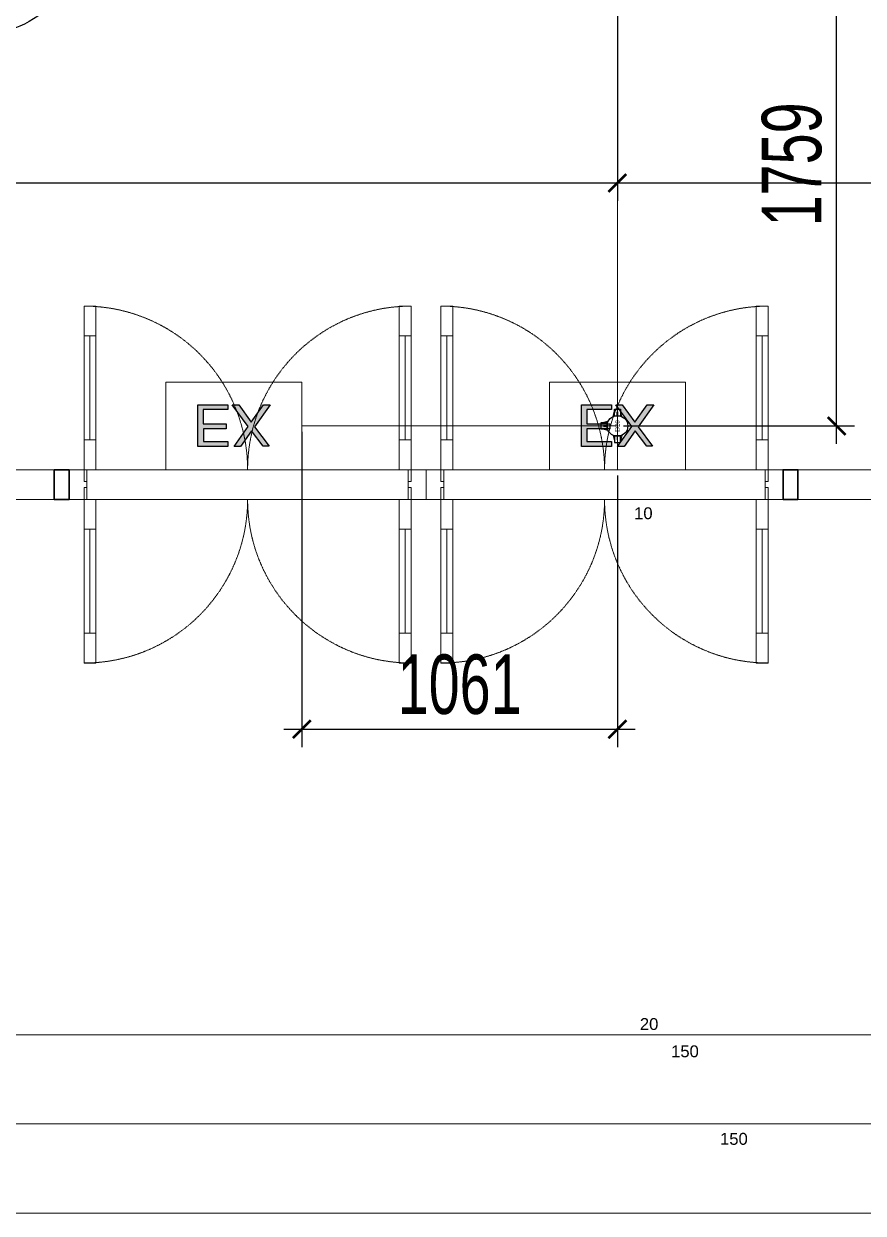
# Model space of a CAD drawing. Header units: millimetres. Extents: x -343543 to 400519, y -115663 to 104219.
# Drawn here: x -162686 to -159864, y -2500 to 1499 of the extents above; entities that cross this region are included whole.
import ezdxf
from ezdxf.xclip import XClip

# ---------------------------------------------------------------- set-up
doc = ezdxf.new("R2010")
doc.units = ezdxf.units.MM
doc.header["$XCLIPFRAME"] = 0
doc.linetypes.add('XREF MAT BANG TUONG XAY$0$01.Xref _MB T1$0$HIDDEN', pattern=[9.525, 6.35, -3.175])
doc.linetypes.add('XREF MAT BANG TUONG XAY$0$CENTER', pattern=[50.8, 31.75, -6.35, 6.35, -6.35])
doc.layers.get('0').update_dxf_attribs({"color": 231, "lineweight": 0})
doc.layers.get('DefPoints').update_dxf_attribs({"color": 191})
for name, color, linetype, lineweight in [('A-SYMBOLS', 10, 'Continuous', 13), ('E-EX', 3, 'Continuous', 25), ('kata_dim', 231, 'Continuous', 0), ('SME-E-COND-LTG', 51, 'Continuous', 18), ('TEXT DIEN', 3, 'Continuous', 18), ('XREF MAT BANG TUONG XAY$0$01.Xref _MB T1$0$A-DOOR', 8, 'Continuous', 9), ('XREF MAT BANG TUONG XAY$0$01.Xref _MB T1$0$A-FNSH', 8, 'Continuous', 9), ('XREF MAT BANG TUONG XAY$0$01.Xref _MB T1$0$A-HIDD-LO', 8, 'XREF MAT BANG TUONG XAY$0$01.Xref _MB T1$0$HIDDEN', 9), ('XREF MAT BANG TUONG XAY$0$01.Xref _MB T1$0$A-WALL', 8, 'Continuous', 35), ('XREF MAT BANG TUONG XAY$0$A-GRID', 8, 'XREF MAT BANG TUONG XAY$0$CENTER', 15)]:
    doc.layers.add(name, color=color, linetype=linetype, lineweight=lineweight)
doc.layers.add('XREF MAT BANG TUONG XAY$0$A-PATT', color=8, linetype='Continuous')
doc.layers.add('ống ghen', color=6, linetype='Continuous')
doc.styles.add('ROMANS1', font='vntimeh.shx', dxfattribs={"width": 0.8, "bigfont": 'bigfont.shx'})
doc.styles.add('SM-DIMTEXT', font='SME.shx', dxfattribs={"width": 0.7})
doc.styles.add('XREF MAT BANG TUONG XAY$0$01.Xref _MB T1$0$Standard', font='arial.ttf')
doc.dimstyles.new('SDIM-100', dxfattribs={"dimscale": 100, "dimtxt": 2, "dimasz": 0.6, "dimexe": 0.6, "dimexo": 0.2, "dimgap": 0.5, "dimtad": 1, "dimdec": 0, "dimzin": 12, "dimtxsty": 'SM-DIMTEXT', "dimblk": 'ARCHTICK', "dimblk1": 'ARCHTICK', "dimblk2": 'ARCHTICK', "dimcen": 0.12, "dimdle": 0.6, "dimclrd": 7, "dimclre": 8, "dimadec": 0, "dimazin": 3, "dimtfac": 2, "dimtix": 1, "dimtmove": 1, "dimatfit": 3, "dimfxl": 1, "dimtzin": 0, "dimarcsym": 1})

# ---------------------------------------------------------------- blocks, each defined once
blk = doc.blocks.new('*U108')
at = {"color": 8}
for p, q in [((-450, 1110), (-450, 1150)), ((-100, 1130), (-450, 1130)), ((-100, 1110), (-100, 1150)), ((-450, 90), (-450, 50)), ((-100, 90), (-100, 50)), ((-100, 70), (-450, 70))]:
    blk.add_line(p, q, dxfattribs=at)
for points in [[(100, 1200), (100, 1140), (40, 1140), (40, 1150), (0, 1150), (0, 1200)], [(0, 1150), (0, 1110), (-550, 1110), (-550, 1150)], [(0, 50), (0, 90), (-550, 90), (-550, 50)], [(100, 0), (100, 60), (40, 60), (40, 50), (0, 50), (0, 0)]]:
    blk.add_lwpolyline(points, close=True, dxfattribs=at)
at = {"layer": 'XREF MAT BANG TUONG XAY$0$01.Xref _MB T1$0$A-HIDD-LO', "color": 8, "ltscale": 0.3}
for centre, start, end in [((0, 1150), 180, 270), ((0, 50), 90, 180)]:
    blk.add_arc(centre, 550, start, end, dxfattribs=at)
blk = doc.blocks.new('XREF MAT BANG TUONG XAY$0$00.xref_IKIGAI_Truc')
at = {"layer": 'XREF MAT BANG TUONG XAY$0$A-GRID', "color": 8, "ltscale": 20}
blk.add_lwpolyline([(-2907.5, 0), (42750, 0)], dxfattribs=at)
blk = doc.blocks.new('XREF MAT BANG TUONG XAY$0$xref_IKIGAI_Cot')
at = {"layer": 'XREF MAT BANG TUONG XAY$0$A-GRID', "color": 8, "ltscale": 20}
blk.add_lwpolyline([(-2907.5, 0), (42750, 0)], dxfattribs=at)
blk = doc.blocks.new('01.Xref _MB T1')
at = {"color": 8}
blk.add_lwpolyline([(39999.98286, 2999.99997), (40000.00012, 19400), (-0.00011, 19399.99891), (0.00011, 2999.99997), (8394.99073, 2999.9999), (8394.99073, -99.99996), (31605.0109, -99.99952), (31605.0109, 3000.00035)], close=True, dxfattribs=at)
at = {"layer": 'XREF MAT BANG TUONG XAY$0$01.Xref _MB T1$0$A-DOOR', "color": 8, "transparency": 33554687}
for points in [[(8294.99073, 1349.99999), (8294.99073, -99.99989), (19999.99989, -100)], [(8394.99073, 1349.99999), (8394.99073, 0.00011), (19999.99989, 0)], [(31605.0109, 1299.99999), (31604.99214, 0.00042), (19999.99989, 0)], [(31704.99214, 1299.99999), (31704.99214, -99.99958), (19999.99989, -100)], [(19949.99989, 0), (19909.99989, 0)], [(20049.99989, 0), (20089.99989, 0)], [(19949.99989, -100), (19909.99989, -100)], [(20049.99989, -100), (20089.99989, -100)]]:
    blk.add_lwpolyline(points, dxfattribs=at)
at = {"layer": 'XREF MAT BANG TUONG XAY$0$01.Xref _MB T1$0$A-FNSH', "color": 8}
for points in [[(16399.99989, -100.00001), (16399.99989, -2500.00001), (23599.99989, -2500.00001), (23599.99989, -100.00001)], [(16699.99989, -100.00001), (16699.99989, -2200.00001), (23299.99989, -2200.00001), (23299.99989, -100.00001)], [(16999.99989, -100.00001), (16999.99989, -1900.00001), (22999.99989, -1900.00001), (22999.99989, -100.00001)]]:
    blk.add_lwpolyline(points, dxfattribs=at)
at = {"layer": 'XREF MAT BANG TUONG XAY$0$01.Xref _MB T1$0$A-WALL', "color": 8}
for points in [[(18749.99989, -100.00001), (18749.99989, -0.00001), (18799.99989, -0.00001), (18799.99989, -100.00001)], [(21249.99989, -100.00001), (21249.99989, -0.00001), (21199.99989, -0.00001), (21199.99989, -100.00001)]]:
    blk.add_lwpolyline(points, close=True, dxfattribs=at)
at = {"layer": 'XREF MAT BANG TUONG XAY$0$A-PATT', "color": 8}
blk.add_lwpolyline([(18814.13903, 1690.28546, -0.2177159174), (18633.99179, 1490.84365, -0.0827459411), (18269.47742, 1414.92062, -0.0217946559), (17671.15311, 1400.46683, 0.0094435102), (17056.00387, 1401.25773, 0.082639146), (16102.71191, 1248.63274, 0.1888341321), (15497.2539, 748.06419, 0.1351736833)], format="xyb", dxfattribs=at)
at = {"color": 8}
blk.add_blockref('XREF MAT BANG TUONG XAY$0$00.xref_IKIGAI_Truc', (0.00011, 0), dxfattribs=at)
ref = blk.add_blockref('XREF MAT BANG TUONG XAY$0$xref_IKIGAI_Cot', (-0.00927, -0.00001), dxfattribs=at)
XClip(ref).set_block_clipping_path([(-1610.3425959283, -2225.6693134198), (41829.1295208634, 21555.8819575264)])
at = {"layer": 'XREF MAT BANG TUONG XAY$0$01.Xref _MB T1$0$A-DOOR', "color": 8, "transparency": 33554687, "xscale": -1, "rotation": 90.00000220199402}
for p in [(19999.99989, -0.00001), (21199.99989, -0.00001)]:
    blk.add_blockref('*U108', p, dxfattribs=at)
at = {"layer": 'XREF MAT BANG TUONG XAY$0$01.Xref _MB T1$0$A-DOOR', "color": 8, "transparency": 33554687, "rotation": 89.99999779800599}
for p in [(19999.99989, -100.00001), (21199.99989, -100.00001)]:
    blk.add_blockref('*U108', p, dxfattribs=at)
at = {"layer": 'DefPoints', "color": 8, "char_height": 40, "attachment_point": 1, "style": 'XREF MAT BANG TUONG XAY$0$01.Xref _MB T1$0$Standard'}
for s, insert in [('10', (20699.35511, -126.46199)), ('20', (20718.69184, -1843.92444)), ('150', (20823.67908, -1935.57502)), ('150', (20988.21173, -2229.93835))]:
    blk.add_mtext_dynamic_manual_height_columns(s, width=31782.1754955, gutter_width=200, heights=[0], dxfattribs=dict(at, insert=insert))
blk = doc.blocks.new('KH VIDIFI NHA XE_dwg_KH VIDIFI NHA XE_dwg_INNO_E_ĐÈN_EXIT THOÁT HIỂM1 - ELC_EmergencyExit-1904534-MẶT BẰNG ĐÈN EXIT_ SỰ CỐ TẦNG HẦM-2156726-DANH MỤC KÝ HIỆU SỬ DỤNG TRONG BẢN VẼ-2855094-KÍ HIỆU BẢN VẼ')
h = blk.add_hatch(color=256)
h.paths.add_polyline_path([(-75.1, 122.5), (-0.9, 122.5), (-0.9, 110.4), (-61.5, 110.4), (-61.5, 78.8), (-4.8, 78.8), (-4.8, 66.9), (-61.6, 66.9), (-61.6, 31.8), (-0.9, 31.8), (-0.9, 19.8), (-75.1, 19.8)], flags=0)
h.paths.add_polyline_path([(30.4, 122.5), (57.3, 84.1), (86.1, 122.3), (100.8, 122.3), (65.1, 73.9), (103.8, 19.8), (87, 19.8), (56.8, 63), (25.9, 19.8), (9.6, 19.8), (49.3, 73.4), (14.3, 122.5)], flags=0)
at = {"lineweight": 15, "flags": 128}
blk.add_lwpolyline([(181.7, 180.1), (181.7, -35.9), (-154.3, -35.9), (-154.3, 180.1)], close=True, dxfattribs=at)
at = {"flags": 128}
for points in [[(-0.9, 122.5), (-75.1, 122.5), (-75.1, 19.8), (-0.9, 19.8), (-0.9, 31.8), (-61.6, 31.8), (-61.6, 66.9), (-4.8, 66.9), (-4.8, 78.8), (-61.5, 78.8), (-61.5, 110.4), (-0.9, 110.4)], [(30.4, 122.5), (14.3, 122.5), (49.3, 73.4), (9.6, 19.8), (25.9, 19.8), (56.8, 63), (87, 19.8), (103.8, 19.8), (65.1, 73.9), (100.8, 122.3), (86.1, 122.3), (57.3, 84.1)]]:
    blk.add_lwpolyline(points, close=True, dxfattribs=at)
blk = doc.blocks.new('c3-20')
at = {"layer": 'ống ghen', "ltscale": 30}
for points in [[(5338959.8, -3869072.3), (5338964.6, -3869054)], [(5338989.3, -3869072.3), (5338984.6, -3869054)], [(5338942.8, -3869089.3), (5338924.6, -3869094)], [(5338942.8, -3869118.8), (5338924.6, -3869114)], [(5339006.3, -3869089.3), (5339024.6, -3869094)], [(5339006.3, -3869118.8), (5339024.6, -3869114)]]:
    blk.add_lwpolyline(points, dxfattribs=at)
for points in [[(5338984.6, -3869070.5), (5338984.6, -3869048), (5338964.6, -3869048), (5338964.6, -3869070.5)], [(5338975.1, -3869069), (5338975.1, -3869057), (5338974, -3869057), (5338974, -3869069)], [(5338941, -3869094), (5338918.6, -3869094), (5338918.6, -3869114), (5338941, -3869114)], [(5338939.6, -3869103.5), (5338927.5, -3869103.5), (5338927.5, -3869104.6), (5338939.6, -3869104.6)], [(5339008.1, -3869094), (5339030.6, -3869094), (5339030.6, -3869114), (5339008.1, -3869114)], [(5339009.6, -3869103.5), (5339021.6, -3869103.5), (5339021.6, -3869104.6), (5339009.6, -3869104.6)]]:
    blk.add_lwpolyline(points, close=True, dxfattribs=at)
blk.add_circle((5338974.6, -3869104), 35, dxfattribs=at)
at = {"layer": 'TEXT DIEN', "ltscale": 30, "style": 'ROMANS1'}
blk.add_text('D20', height=15, dxfattribs=at).set_placement((5338954.5, -3869111.3))
blk = doc.blocks.new('_ArchTick')
at = {"color": 0, "linetype": 'ByBlock', "const_width": 0.15}
blk.add_lwpolyline([(-0.5, -0.5), (0.5, 0.5)], dxfattribs=at)
blk = doc.blocks.new('*D412')
at = {"layer": 'DefPoints', "color": 0, "linetype": 'Continuous', "ltscale": 1000, "transparency": 16777216}
for p in [(-165188.1, 2079.6), (-160689.9, 1658.4), (-160689.9, 964)]:
    blk.add_point(p, dxfattribs=at)
at = {"layer": 'kata_dim', "color": 8, "linetype": 'Continuous', "lineweight": -2, "ltscale": 1000, "transparency": 16777216}
for p, q in [((-165188.1, 2059.6), (-165188.1, 904)), ((-160689.9, 1638.4), (-160689.9, 904))]:
    blk.add_line(p, q, dxfattribs=at)
at = {"layer": 'kata_dim', "color": 7, "linetype": 'Continuous', "lineweight": -2, "ltscale": 1000, "transparency": 16777216}
blk.add_line((-165248.1, 964), (-160629.9, 964), dxfattribs=at)
at = {"layer": 'kata_dim', "color": 7, "linetype": 'Continuous', "lineweight": -2, "ltscale": 1000, "transparency": 16777216, "xscale": 60, "yscale": 60, "zscale": 60, "rotation": 180}
blk.add_blockref('_ArchTick', (-165188.1, 964), dxfattribs=at)
at = {"layer": 'kata_dim', "color": 7, "linetype": 'Continuous', "lineweight": -2, "ltscale": 1000, "transparency": 16777216, "xscale": 60, "yscale": 60, "zscale": 60}
blk.add_blockref('_ArchTick', (-160689.9, 964), dxfattribs=at)
at = {"layer": 'kata_dim', "color": 0, "linetype": 'Continuous', "ltscale": 1000, "transparency": 16777216, "insert": (-162939, 1114), "char_height": 200, "attachment_point": 5, "style": 'SM-DIMTEXT'}
blk.add_mtext('4498', dxfattribs=at)
blk = doc.blocks.new('*D413')
at = {"layer": 'DefPoints', "color": 0, "linetype": 'Continuous', "ltscale": 1000, "transparency": 16777216}
for p in [(-157471.7, 2118.1), (-160689.9, 1658.4), (-157471.7, 964)]:
    blk.add_point(p, dxfattribs=at)
at = {"layer": 'kata_dim', "color": 8, "linetype": 'Continuous', "lineweight": -2, "ltscale": 1000, "transparency": 16777216}
for p, q in [((-157471.7, 2098.1), (-157471.7, 904)), ((-160689.9, 1638.4), (-160689.9, 904))]:
    blk.add_line(p, q, dxfattribs=at)
at = {"layer": 'kata_dim', "color": 7, "linetype": 'Continuous', "lineweight": -2, "ltscale": 1000, "transparency": 16777216}
blk.add_line((-160749.9, 964), (-157411.7, 964), dxfattribs=at)
at = {"layer": 'kata_dim', "color": 7, "linetype": 'Continuous', "lineweight": -2, "ltscale": 1000, "transparency": 16777216, "xscale": 60, "yscale": 60, "zscale": 60, "rotation": 180}
blk.add_blockref('_ArchTick', (-160689.9, 964), dxfattribs=at)
at = {"layer": 'kata_dim', "color": 7, "linetype": 'Continuous', "lineweight": -2, "ltscale": 1000, "transparency": 16777216, "xscale": 60, "yscale": 60, "zscale": 60}
blk.add_blockref('_ArchTick', (-157471.7, 964), dxfattribs=at)
at = {"layer": 'kata_dim', "color": 0, "linetype": 'Continuous', "ltscale": 1000, "transparency": 16777216, "insert": (-159080.8, 1114), "char_height": 200, "attachment_point": 5, "style": 'SM-DIMTEXT'}
blk.add_mtext('3218', dxfattribs=at)
blk = doc.blocks.new('*D415')
at = {"layer": 'DefPoints', "color": 0, "linetype": 'Continuous', "ltscale": 1000, "transparency": 16777216}
for p in [(-161750.8, 147), (-160689.9, 0), (-160689.9, -872.7)]:
    blk.add_point(p, dxfattribs=at)
at = {"layer": 'kata_dim', "color": 8, "linetype": 'Continuous', "lineweight": -2, "ltscale": 1000, "transparency": 16777216}
for p, q in [((-161750.8, 127), (-161750.8, -932.7)), ((-160689.9, -20), (-160689.9, -932.7))]:
    blk.add_line(p, q, dxfattribs=at)
at = {"layer": 'kata_dim', "color": 7, "linetype": 'Continuous', "lineweight": -2, "ltscale": 1000, "transparency": 16777216}
blk.add_line((-161810.8, -872.7), (-160629.9, -872.7), dxfattribs=at)
at = {"layer": 'kata_dim', "color": 7, "linetype": 'Continuous', "lineweight": -2, "ltscale": 1000, "transparency": 16777216, "xscale": 60, "yscale": 60, "zscale": 60, "rotation": 180}
blk.add_blockref('_ArchTick', (-161750.8, -872.7), dxfattribs=at)
at = {"layer": 'kata_dim', "color": 7, "linetype": 'Continuous', "lineweight": -2, "ltscale": 1000, "transparency": 16777216, "xscale": 60, "yscale": 60, "zscale": 60}
blk.add_blockref('_ArchTick', (-160689.9, -872.7), dxfattribs=at)
at = {"layer": 'kata_dim', "color": 0, "linetype": 'Continuous', "ltscale": 1000, "transparency": 16777216, "insert": (-161220.3, -722.7), "char_height": 200, "attachment_point": 5, "style": 'SM-DIMTEXT'}
blk.add_mtext('1061', dxfattribs=at)
blk = doc.blocks.new('*D416')
at = {"layer": 'DefPoints', "color": 0, "linetype": 'Continuous', "ltscale": 1000, "transparency": 16777216}
for p in [(-160472, 1906.1), (-159953, 1906.1), (-160689.9, 147)]:
    blk.add_point(p, dxfattribs=at)
at = {"layer": 'kata_dim', "color": 7, "linetype": 'Continuous', "lineweight": -2, "ltscale": 1000, "transparency": 16777216}
blk.add_line((-159953, 87), (-159953, 1966.1), dxfattribs=at)
at = {"layer": 'kata_dim', "color": 8, "linetype": 'Continuous', "lineweight": -2, "ltscale": 1000, "transparency": 16777216}
for p, q in [((-160452, 1906.1), (-159893, 1906.1)), ((-160669.9, 147), (-159893, 147))]:
    blk.add_line(p, q, dxfattribs=at)
at = {"layer": 'kata_dim', "color": 7, "linetype": 'Continuous', "lineweight": -2, "ltscale": 1000, "transparency": 16777216, "xscale": 60, "yscale": 60, "zscale": 60}
for p, rotation in [((-159953, 1906.1), 90), ((-159953, 147), 270)]:
    blk.add_blockref('_ArchTick', p, dxfattribs=dict(at, rotation=rotation))
at = {"layer": 'kata_dim', "color": 0, "linetype": 'Continuous', "ltscale": 1000, "transparency": 16777216, "insert": (-160103, 1026.5), "char_height": 200, "attachment_point": 5, "rotation": 90, "style": 'SM-DIMTEXT'}
blk.add_mtext('1759', dxfattribs=at)

msp = doc.modelspace()

# ---------------------------------------------------------------- block references
at = {"layer": 'A-SYMBOLS'}
msp.add_blockref('01.Xref _MB T1', (-181333.1, 0), dxfattribs=at)

# ---------------------------------------------------------------- next in the draw order: linework, layer by layer
at = {"layer": 'SME-E-COND-LTG', "color": 1, "linetype": 'Continuous', "ltscale": 1000}
for p, q in [((-160689.9, 0), (-160689.9, 1906.1)), ((-161750.8, 147), (-160689.9, 147))]:
    msp.add_line(p, q, dxfattribs=at)

# ---------------------------------------------------------------- next in the draw order: block references
at = {"layer": 'E-EX', "extrusion": (0, 0, -1), "xscale": 1.36125, "yscale": 1.36125, "zscale": 1.36125, "rotation": 180}
for p in [(161998.2, 245.1), (160708.6, 245.1)]:
    msp.add_blockref('KH VIDIFI NHA XE_dwg_KH VIDIFI NHA XE_dwg_INNO_E_ĐÈN_EXIT THOÁT HIỂM1 - ELC_EmergencyExit-1904534-MẶT BẰNG ĐÈN EXIT_ SỰ CỐ TẦNG HẦM-2156726-DANH MỤC KÝ HIỆU SỬ DỤNG TRONG BẢN VẼ-2855094-KÍ HIỆU BẢN VẼ', p, dxfattribs=at)
at = {"layer": 'TEXT DIEN', "ltscale": 30, "rotation": 90}
msp.add_blockref('c3-20', (-4029793.9, -5338827.6), dxfattribs=at)

# ---------------------------------------------------------------- next in the draw order: dimensions: what is measured, and where the dimension line sits
at = {"layer": 'kata_dim', "linetype": 'Continuous', "ltscale": 1000}
for base, p1, p2, picture, middle in [((-157471.7, 964), (-160689.9, 1658.4), (-157471.7, 2118.1), '*D413', (-159080.8, 1114)), ((-160689.9, 964), (-165188.1, 2079.6), (-160689.9, 1658.4), '*D412', (-162939, 1114)), ((-160689.9, -872.7), (-161750.8, 147), (-160689.9, 0), '*D415', (-161220.3, -722.7))]:
    dim = msp.add_linear_dim(base=base, p1=p1, p2=p2, dimstyle='SDIM-100', dxfattribs=at)
    dim.commit()
    dim.dimension.update_dxf_attribs({"geometry": picture, "text_midpoint": middle})
dim = msp.add_linear_dim(base=(-159953, 1906.1), p1=(-160689.9, 147), p2=(-160472, 1906.1), angle=90, dimstyle='SDIM-100', dxfattribs=at)
dim.commit()
dim.dimension.update_dxf_attribs({"geometry": '*D416', "text_midpoint": (-160103, 1026.5)})

doc.saveas('drawing.dxf')
